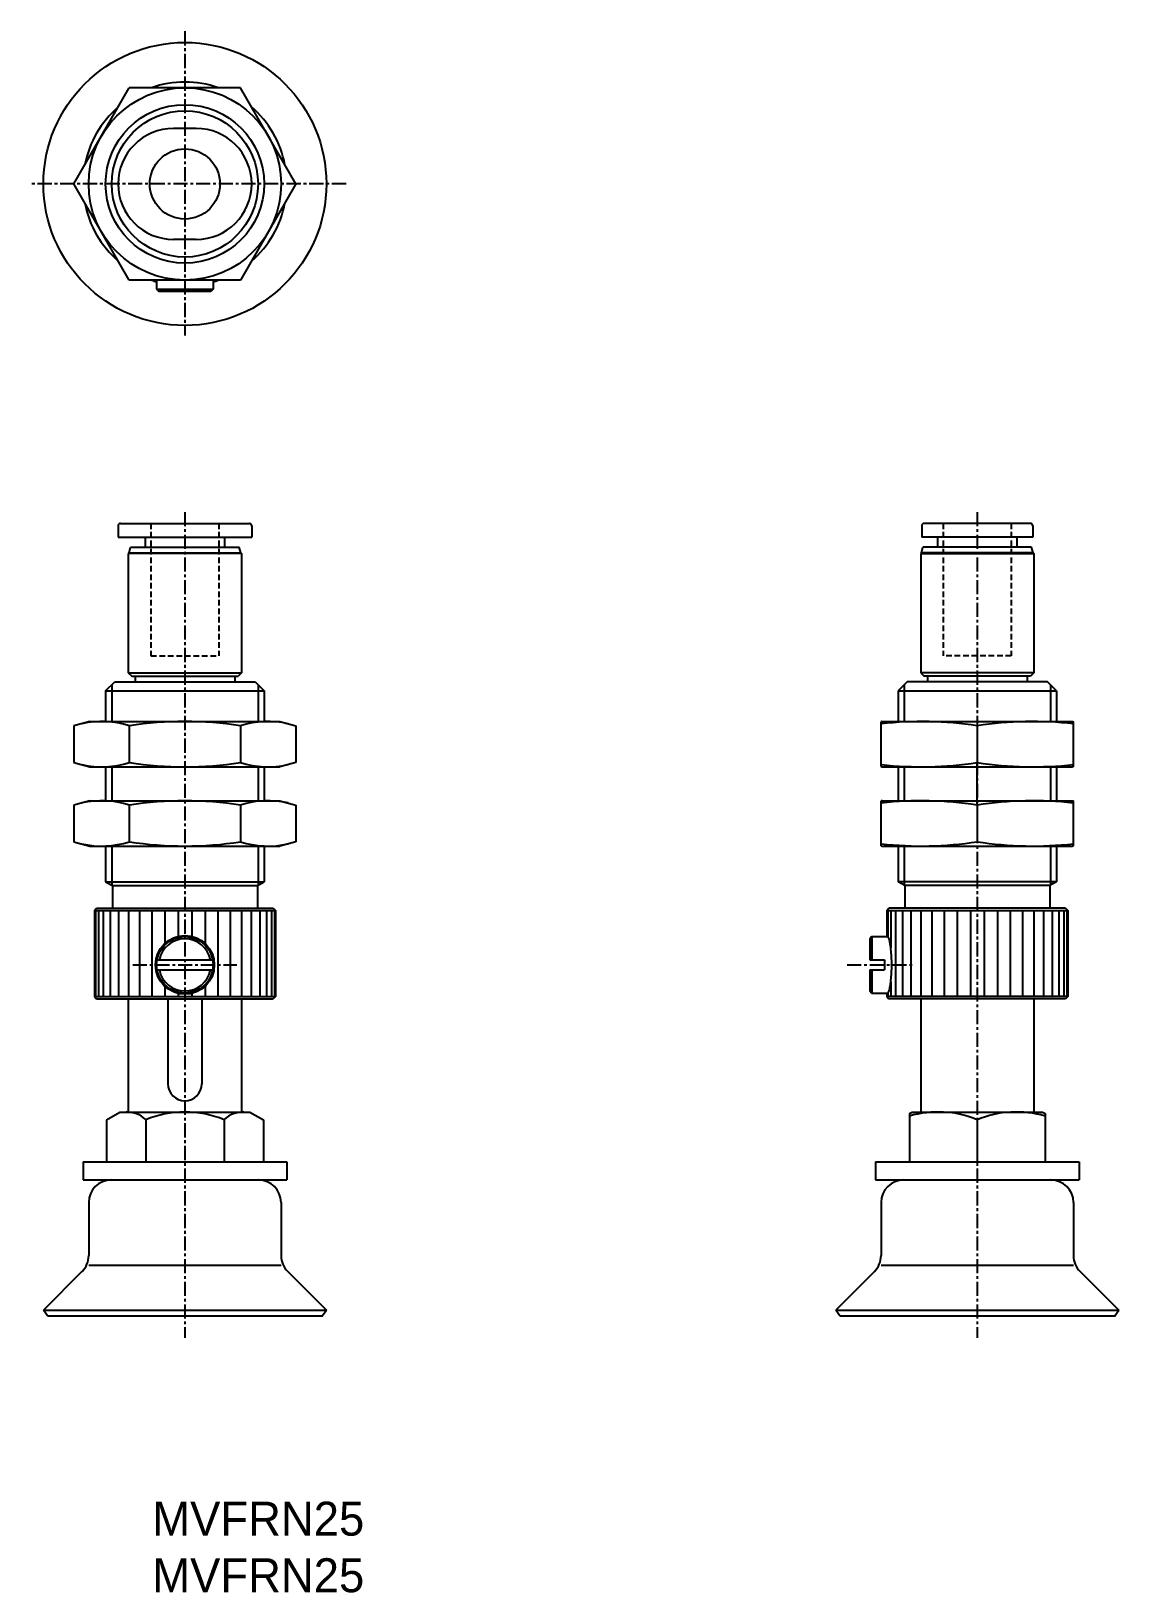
# Model space of a CAD drawing. Extents: x -59 to 37, y 265 to 403.
import ezdxf

# ---------------------------------------------------------------- set-up
doc = ezdxf.new("R2010")
doc.units = 0
doc.linetypes.add('CENTER', pattern=[2, 1.25, -0.25, 0.25, -0.25])
doc.linetypes.add('DASHED', pattern=[0.75, 0.5, -0.25])
doc.layers.get('0').update_dxf_attribs({"linetype": 'CONTINUOUS'})
doc.layers.add('CENTER', color=1, linetype='CENTER')

msp = doc.modelspace()

# ---------------------------------------------------------------- linework, layer by layer
at = {"color": 7, "linetype": 'CONTINUOUS'}
for p, q in [((-55.34, 389.77), (-50.43, 398.27)), ((-40.61, 398.27), (-50.43, 398.27)), ((-35.71, 389.77), (-40.61, 398.27)), ((-44.52, 394.67), (-46.52, 394.67)), ((-50.43, 381.27), (-55.34, 389.77)), ((-35.71, 389.77), (-40.61, 381.27)), ((-44.52, 384.87), (-46.52, 384.87)), ((-40.61, 381.27), (-50.43, 381.27)), ((-48.02, 381.27), (-48.02, 380.47)), ((-43.02, 381.27), (-43.02, 380.47)), ((-48.02, 380.47), (-43.02, 380.47)), ((-48.02, 380.47), (-47.82, 380.27)), ((-43.22, 380.27), (-47.82, 380.27)), ((-43.02, 380.47), (-43.22, 380.27)), ((-51.42, 359.57), (-51.42, 358.57)), ((-51.22, 359.77), (-39.82, 359.77)), ((-39.62, 359.57), (-39.62, 358.57)), ((19.58, 359.57), (19.58, 358.57)), ((29.18, 359.77), (19.78, 359.77)), ((29.38, 359.57), (29.38, 358.57)), ((-51.42, 358.57), (-39.62, 358.57)), ((-50.45, 357.17), (-50.32, 357.67)), ((-50.32, 357.67), (-40.72, 357.67)), ((-49.02, 358.57), (-49.02, 357.67)), ((-42.02, 358.57), (-42.02, 357.67)), ((-40.59, 357.17), (-40.72, 357.67)), ((19.55, 357.17), (19.68, 357.67)), ((29.38, 358.57), (19.58, 358.57)), ((29.28, 357.67), (19.68, 357.67)), ((20.98, 358.57), (20.98, 357.67)), ((27.98, 358.57), (27.98, 357.67)), ((29.41, 357.17), (29.28, 357.67)), ((-50.45, 357.17), (-50.52, 357.13)), ((-40.52, 357.13), (-50.52, 357.13)), ((-50.52, 357.13), (-50.52, 346.57)), ((-50.45, 357.17), (-40.59, 357.17)), ((-40.59, 357.17), (-40.52, 357.13)), ((-40.52, 357.13), (-40.52, 346.57)), ((19.55, 357.17), (19.48, 357.13)), ((19.48, 357.13), (19.48, 346.57)), ((19.48, 357.13), (29.48, 357.13)), ((29.41, 357.17), (19.55, 357.17)), ((29.41, 357.17), (29.48, 357.13)), ((29.48, 357.13), (29.48, 346.57)), ((-50.52, 346.57), (-40.52, 346.57)), ((-50.52, 346.57), (-50.22, 346.27)), ((-40.52, 346.57), (-40.82, 346.27)), ((19.48, 346.57), (19.78, 346.27)), ((29.48, 346.57), (19.48, 346.57)), ((29.48, 346.57), (29.18, 346.27)), ((-52.52, 344.97), (-51.72, 345.77)), ((-52.52, 344.97), (-52.52, 342.27)), ((-52.52, 344.97), (-38.52, 344.97)), ((-51.72, 345.77), (-39.32, 345.77)), ((-50.22, 346.27), (-40.82, 346.27)), ((-49.92, 346.27), (-49.92, 345.77)), ((-41.12, 346.27), (-41.12, 345.77)), ((-39.32, 345.77), (-38.52, 344.97)), ((-38.52, 344.97), (-38.52, 342.27)), ((18.28, 345.77), (17.48, 344.97)), ((17.48, 344.97), (31.48, 344.97)), ((17.48, 344.97), (17.48, 342.27)), ((30.68, 345.77), (18.28, 345.77)), ((29.18, 346.27), (19.78, 346.27)), ((20.08, 346.27), (20.08, 345.77)), ((28.88, 346.27), (28.88, 345.77)), ((31.48, 344.97), (30.68, 345.77)), ((31.48, 344.97), (31.48, 342.27)), ((-53.92, 342.27), (-55.34, 341.89)), ((-53.92, 342.27), (-37.12, 342.27)), ((-37.12, 342.27), (-35.71, 341.89)), ((16.08, 342.27), (15.98, 342.25)), ((15.98, 338.3), (15.98, 342.25)), ((16.08, 342.27), (32.88, 342.27)), ((32.88, 342.27), (32.98, 342.25)), ((32.98, 338.3), (32.98, 342.25)), ((-55.34, 341.89), (-55.34, 338.65)), ((-50.43, 341.89), (-50.43, 338.65)), ((-40.61, 341.89), (-40.61, 338.65)), ((-35.71, 341.89), (-35.71, 338.65)), ((24.48, 341.89), (24.48, 338.65)), ((-55.34, 338.65), (-53.92, 338.27)), ((-53.92, 338.27), (-37.12, 338.27)), ((-52.52, 338.27), (-52.52, 335.27)), ((-38.52, 338.27), (-38.52, 335.27)), ((-35.71, 338.65), (-37.12, 338.27)), ((15.98, 338.3), (16.08, 338.27)), ((16.08, 338.27), (32.88, 338.27)), ((17.48, 338.27), (17.48, 335.27)), ((24.48, 334.89), (24.48, 338.65)), ((31.48, 338.27), (31.48, 335.27)), ((32.98, 338.3), (32.88, 338.27)), ((-53.92, 335.27), (-55.34, 334.89)), ((-53.92, 335.27), (-37.12, 335.27)), ((-37.12, 335.27), (-35.71, 334.89)), ((16.08, 335.27), (15.98, 335.25)), ((16.08, 335.27), (32.88, 335.27)), ((32.88, 335.27), (32.98, 335.25)), ((-55.34, 334.89), (-55.34, 331.65)), ((-50.43, 334.89), (-50.43, 331.65)), ((-40.61, 334.89), (-40.61, 331.65)), ((-35.71, 334.89), (-35.71, 331.65)), ((15.98, 331.3), (15.98, 335.25)), ((24.48, 334.89), (24.48, 331.65)), ((32.98, 331.3), (32.98, 335.25)), ((-55.34, 331.65), (-53.92, 331.27)), ((-53.92, 331.27), (-37.12, 331.27)), ((-52.52, 331.27), (-52.52, 328.12)), ((-38.52, 331.27), (-38.52, 328.12)), ((-35.71, 331.65), (-37.12, 331.27)), ((15.98, 331.3), (16.08, 331.27)), ((16.08, 331.27), (32.88, 331.27)), ((17.48, 331.27), (17.48, 328.12)), ((31.48, 331.27), (31.48, 328.12)), ((32.98, 331.3), (32.88, 331.27)), ((-52.52, 328.12), (-51.92, 327.77)), ((-52.52, 328.12), (-38.52, 328.12)), ((-51.92, 327.77), (-51.92, 325.77)), ((-51.92, 327.77), (-39.12, 327.77)), ((-39.12, 327.77), (-38.52, 328.12)), ((-39.12, 327.77), (-39.12, 325.77)), ((31.48, 328.12), (17.48, 328.12)), ((18.08, 327.77), (17.48, 328.12)), ((18.08, 327.77), (18.08, 325.77)), ((30.88, 327.77), (18.08, 327.77)), ((31.48, 328.12), (30.88, 327.77)), ((30.88, 327.77), (30.88, 325.77)), ((-53.52, 325.57), (-53.32, 325.77)), ((-53.32, 325.77), (-37.72, 325.77)), ((-37.72, 325.77), (-37.52, 325.57)), ((16.48, 325.57), (16.68, 325.77)), ((32.28, 325.77), (16.68, 325.77)), ((32.28, 325.77), (32.48, 325.57)), ((-53.52, 325.57), (-53.52, 317.97)), ((-53.52, 325.57), (-37.52, 325.57)), ((-53.43, 325.57), (-53.43, 317.97)), ((-53.16, 325.57), (-53.16, 317.97)), ((-52.73, 325.57), (-52.73, 317.97)), ((-52.13, 325.57), (-52.13, 317.97)), ((-51.38, 325.57), (-51.38, 317.97)), ((-50.51, 325.57), (-50.51, 317.97)), ((-49.52, 325.57), (-49.52, 317.97)), ((-48.44, 325.57), (-48.44, 317.97)), ((-47.3, 325.57), (-47.3, 322.67)), ((-46.12, 325.57), (-46.12, 323.3)), ((-44.92, 325.57), (-44.92, 323.3)), ((-43.74, 325.57), (-43.74, 322.67)), ((-42.6, 325.57), (-42.6, 317.97)), ((-41.52, 325.57), (-41.52, 317.97)), ((-40.53, 325.57), (-40.53, 317.97)), ((-39.66, 325.57), (-39.66, 317.97)), ((-38.91, 325.57), (-38.91, 317.97)), ((-38.31, 325.57), (-38.31, 317.97)), ((-37.88, 325.57), (-37.88, 317.97)), ((-37.61, 325.57), (-37.61, 317.97)), ((-37.52, 325.57), (-37.52, 317.97)), ((16.48, 325.57), (16.48, 323.37)), ((16.48, 325.57), (32.48, 325.57)), ((16.57, 325.57), (16.57, 323.32)), ((16.84, 325.57), (16.84, 322.27)), ((17.27, 325.57), (17.27, 317.97)), ((17.87, 325.57), (17.87, 317.97)), ((18.62, 325.57), (18.62, 317.97)), ((19.49, 325.57), (19.49, 317.97)), ((20.48, 325.57), (20.48, 317.97)), ((21.56, 325.57), (21.56, 317.97)), ((22.7, 325.57), (22.7, 317.97)), ((23.88, 325.57), (23.88, 317.97)), ((25.08, 325.57), (25.08, 317.97)), ((26.26, 325.57), (26.26, 317.97)), ((27.4, 325.57), (27.4, 317.97)), ((28.48, 325.57), (28.48, 317.97)), ((29.47, 325.57), (29.47, 317.97)), ((30.34, 325.57), (30.34, 317.97)), ((31.09, 325.57), (31.09, 317.97)), ((31.69, 325.57), (31.69, 317.97)), ((32.12, 325.57), (32.12, 317.97)), ((32.39, 325.57), (32.39, 317.97)), ((32.48, 325.57), (32.48, 317.97)), ((15.18, 323.27), (14.98, 323.07)), ((14.98, 323.07), (14.98, 321.22)), ((15.18, 323.27), (16.6, 323.27)), ((15.18, 323.27), (15.18, 321.22)), ((-47.98, 321.22), (-43.06, 321.22)), ((-47.98, 320.32), (-43.06, 320.32)), ((14.98, 321.22), (16.28, 321.22)), ((14.98, 320.32), (16.28, 320.32)), ((14.98, 320.32), (14.98, 318.47)), ((15.18, 320.32), (15.18, 318.27)), ((16.28, 321.22), (16.28, 320.32)), ((-47.3, 318.88), (-47.3, 317.97)), ((-43.74, 318.88), (-43.74, 317.97)), ((16.84, 319.28), (16.84, 317.97)), ((-53.52, 317.97), (-53.32, 317.77)), ((-53.52, 317.97), (-37.52, 317.97)), ((-53.32, 317.77), (-37.72, 317.77)), ((-50.52, 317.77), (-50.52, 307.77)), ((-47.02, 317.77), (-47.02, 310.22)), ((-46.12, 318.24), (-46.12, 317.97)), ((-44.92, 318.24), (-44.92, 317.97)), ((-44.02, 317.77), (-44.02, 310.22)), ((-40.52, 317.77), (-40.52, 307.77)), ((-37.52, 317.97), (-37.72, 317.77)), ((14.98, 318.47), (15.18, 318.27)), ((15.18, 318.27), (16.6, 318.27)), ((16.48, 318.17), (16.48, 317.97)), ((16.48, 317.97), (16.68, 317.77)), ((32.48, 317.97), (16.48, 317.97)), ((16.57, 318.23), (16.57, 317.97)), ((32.28, 317.77), (16.68, 317.77)), ((19.48, 317.77), (19.48, 307.77)), ((29.48, 317.77), (29.48, 307.77)), ((32.48, 317.97), (32.28, 317.77)), ((-52.45, 307.09), (-51.27, 307.77)), ((-51.27, 307.77), (-39.77, 307.77)), ((-39.77, 307.77), (-38.59, 307.09)), ((18.48, 307.63), (18.73, 307.77)), ((18.73, 307.77), (30.23, 307.77)), ((30.23, 307.77), (30.48, 307.63)), ((-52.45, 307.09), (-52.45, 303.37)), ((-48.98, 307.09), (-48.98, 303.37)), ((-42.06, 307.09), (-42.06, 303.37)), ((-38.59, 307.09), (-38.59, 303.37)), ((18.48, 307.63), (18.48, 303.37)), ((24.48, 307.09), (24.48, 303.37)), ((30.48, 307.63), (30.48, 303.37)), ((-54.52, 303.37), (-36.52, 303.37)), ((-54.52, 303.37), (-54.52, 301.77)), ((-36.52, 303.37), (-36.52, 301.77)), ((15.48, 303.37), (33.48, 303.37)), ((15.48, 303.37), (15.48, 301.77)), ((33.48, 303.37), (33.48, 301.77)), ((-54.52, 301.77), (-36.52, 301.77)), ((15.48, 301.77), (33.48, 301.77)), ((-54.02, 299.77), (-54.02, 295.08)), ((-37.02, 299.77), (-37.02, 295.08)), ((15.98, 299.77), (15.98, 295.08)), ((32.98, 299.77), (32.98, 295.08)), ((-54.02, 294.25), (-37.02, 294.25)), ((15.98, 294.25), (32.98, 294.25)), ((-54.61, 293.67), (-58.02, 290.25)), ((-36.43, 293.67), (-33.02, 290.25)), ((15.39, 293.67), (11.98, 290.25)), ((33.57, 293.67), (36.98, 290.25)), ((-58.02, 290.25), (-33.02, 290.25)), ((-57.66, 289.77), (-58.02, 290.25)), ((-57.66, 289.77), (-33.38, 289.77)), ((-33.38, 289.77), (-33.02, 290.25)), ((12.34, 289.77), (11.98, 290.25)), ((11.98, 290.25), (36.98, 290.25)), ((12.34, 289.77), (36.62, 289.77)), ((36.62, 289.77), (36.98, 290.25))]:
    msp.add_line(p, q, dxfattribs=at)
at = {"color": 3, "linetype": 'DASHED'}
for p, q in [((-48.52, 359.77), (-48.52, 348.07)), ((-42.52, 359.77), (-42.52, 348.07)), ((21.48, 359.77), (21.48, 348.07)), ((27.48, 359.77), (27.48, 348.07)), ((-48.52, 348.07), (-42.52, 348.07)), ((27.48, 348.07), (21.48, 348.07))]:
    msp.add_line(p, q, dxfattribs=at)
at = {"color": 3, "linetype": 'CONTINUOUS'}
for p, q in [((-51.98, 345.51), (-51.98, 342.27)), ((-39.06, 345.51), (-39.06, 342.27)), ((18.02, 345.51), (18.02, 342.27)), ((30.94, 345.51), (30.94, 342.27)), ((-51.98, 338.27), (-51.98, 335.27)), ((-39.06, 338.27), (-39.06, 335.27)), ((18.02, 338.27), (18.02, 335.27)), ((30.94, 338.27), (30.94, 335.27)), ((-51.98, 331.27), (-51.98, 327.81)), ((-39.06, 331.27), (-39.06, 327.81)), ((18.02, 331.27), (18.02, 327.81)), ((30.94, 331.27), (30.94, 327.81))]:
    msp.add_line(p, q, dxfattribs=at)
at = {"color": 7, "linetype": 'CONTINUOUS'}
msp.add_lwpolyline([(16.48, 318.17, 0.049127), (16.56, 318.22, 0.049127), (16.65, 318.37, 0.049127), (16.72, 318.61, 0.049127), (16.79, 318.93, 0.049127), (16.84, 319.33, 0.049127), (16.88, 319.78, 0.049127), (16.91, 320.27, 0.049127), (16.91, 320.77, 0.049127), (16.91, 321.28, 0.049127), (16.88, 321.77, 0.049127), (16.84, 322.22, 0.049127), (16.79, 322.61, 0.049127), (16.72, 322.93, 0.049127), (16.65, 323.18, 0.049127), (16.56, 323.32, 0.049127), (16.48, 323.37, -1)], format="xyb", dxfattribs=at)
for centre, radius in [((-45.52, 389.77), 12.5), ((-45.52, 389.77), 8.5), ((-45.52, 389.77), 7), ((-45.52, 389.77), 3.1), ((-45.52, 320.77), 2.6), ((-45.52, 320.77), 2.5)]:
    msp.add_circle(centre, radius, dxfattribs=at)
at = {"color": 3, "linetype": 'CONTINUOUS'}
msp.add_circle((-45.52, 389.77), 6.46, dxfattribs=at)
at = {"color": 7, "linetype": 'CONTINUOUS'}
for centre, radius, start, end in [((-45.52, 389.77), 9, 70.8119, 109.1881), ((-45.52, 389.77), 9, 130.8119, 169.1881), ((-45.52, 389.77), 9, 10.8118, 49.1882), ((-46.52, 389.77), 4.9, 90, 270), ((-44.52, 389.77), 4.9, 270, 90), ((-45.52, 389.77), 9, 190.8119, 229.1881), ((-45.52, 389.77), 9, 310.8118, 349.1882), ((-45.52, 389.77), 9, 250.8119, 253.8724), ((-45.52, 389.77), 9, 286.1276, 289.1881), ((-51.22, 359.57), 0.2, 90, 180), ((-39.82, 359.57), 0.2, 0, 90), ((19.78, 359.57), 0.2, 90, 180), ((29.18, 359.57), 0.2, 0, 90), ((-52.88, 334.14), 8.13, 72.433, 102.4323), ((-45.52, 310.32), 31.95, 81.1646, 98.8354), ((-38.16, 334.14), 8.13, 77.5671, 107.567), ((19.57, 310.32), 31.95, 81.1646, 96.456), ((29.39, 310.32), 31.95, 83.544, 98.8354), ((-52.88, 346.4), 8.13, 257.5671, 287.567), ((-45.52, 370.22), 31.95, 261.1646, 278.8354), ((-38.16, 346.4), 8.13, 252.433, 282.4322), ((19.57, 370.22), 31.95, 263.544, 278.8354), ((29.39, 370.22), 31.95, 261.1646, 276.456), ((-52.88, 327.14), 8.13, 72.433, 102.4323), ((-45.52, 303.32), 31.95, 81.1646, 98.8354), ((-38.16, 327.14), 8.13, 77.5671, 107.567), ((19.57, 303.32), 31.95, 81.1646, 96.456), ((29.39, 303.32), 31.95, 83.544, 98.8354), ((-52.88, 339.4), 8.13, 257.5671, 287.567), ((-45.52, 363.22), 31.95, 261.1646, 278.8354), ((-38.16, 339.4), 8.13, 252.433, 282.4322), ((19.57, 363.22), 31.95, 263.544, 278.8354), ((29.39, 363.22), 31.95, 261.1646, 276.456), ((-45.52, 320.77), 2.3, 11.2828, 168.7172), ((-45.52, 320.77), 2.3, 191.2828, 348.7172), ((-45.52, 310.27), 1.5, 180, 0), ((-50.72, 305.23), 2.55, 47.1167, 90), ((-45.52, 298.61), 9.16, 67.7807, 112.2193), ((-40.32, 305.23), 2.55, 90, 132.8833), ((21.02, 298.61), 9.16, 67.7807, 106.0709), ((27.94, 298.61), 9.16, 73.9291, 112.2193), ((-52.02, 299.77), 2, 90, 180), ((-39.02, 299.77), 2, 0, 90), ((17.98, 299.77), 2, 90, 180), ((30.98, 299.77), 2, 0, 90), ((-56.02, 295.08), 2, 315, 0), ((-35.02, 295.08), 2, 180, 225), ((13.98, 295.08), 2, 315, 0), ((34.98, 295.08), 2, 180, 225)]:
    msp.add_arc(centre, radius, start, end, dxfattribs=at)
for p in [(-33.02, 389.77), (-45.52, 289.77), (-33.38, 289.77), (24.48, 289.77), (36.62, 289.77)]:
    msp.add_point(p, dxfattribs=at)
at = {"layer": 'CENTER', "color": 1, "linetype": 'CENTER'}
for p, q in [((-45.52, 403.26), (-45.52, 376.39)), ((-31.28, 389.77), (-59.09, 389.77)), ((-45.52, 360.77), (-45.52, 287.81)), ((24.48, 360.77), (24.48, 287.81)), ((-50.12, 320.77), (-40.92, 320.77)), ((12.98, 320.77), (18.91, 320.77))]:
    msp.add_line(p, q, dxfattribs=at)
msp.add_point((-45.52, 389.77), dxfattribs=at)

# ---------------------------------------------------------------- texts
at = {"color": 7, "linetype": 'CONTINUOUS'}
for p in [(-48.4, 270.34), (-48.4, 265.34)]:
    msp.add_text('MVFRN25', height=3, dxfattribs=at).set_placement(p)

doc.saveas('drawing.dxf')
